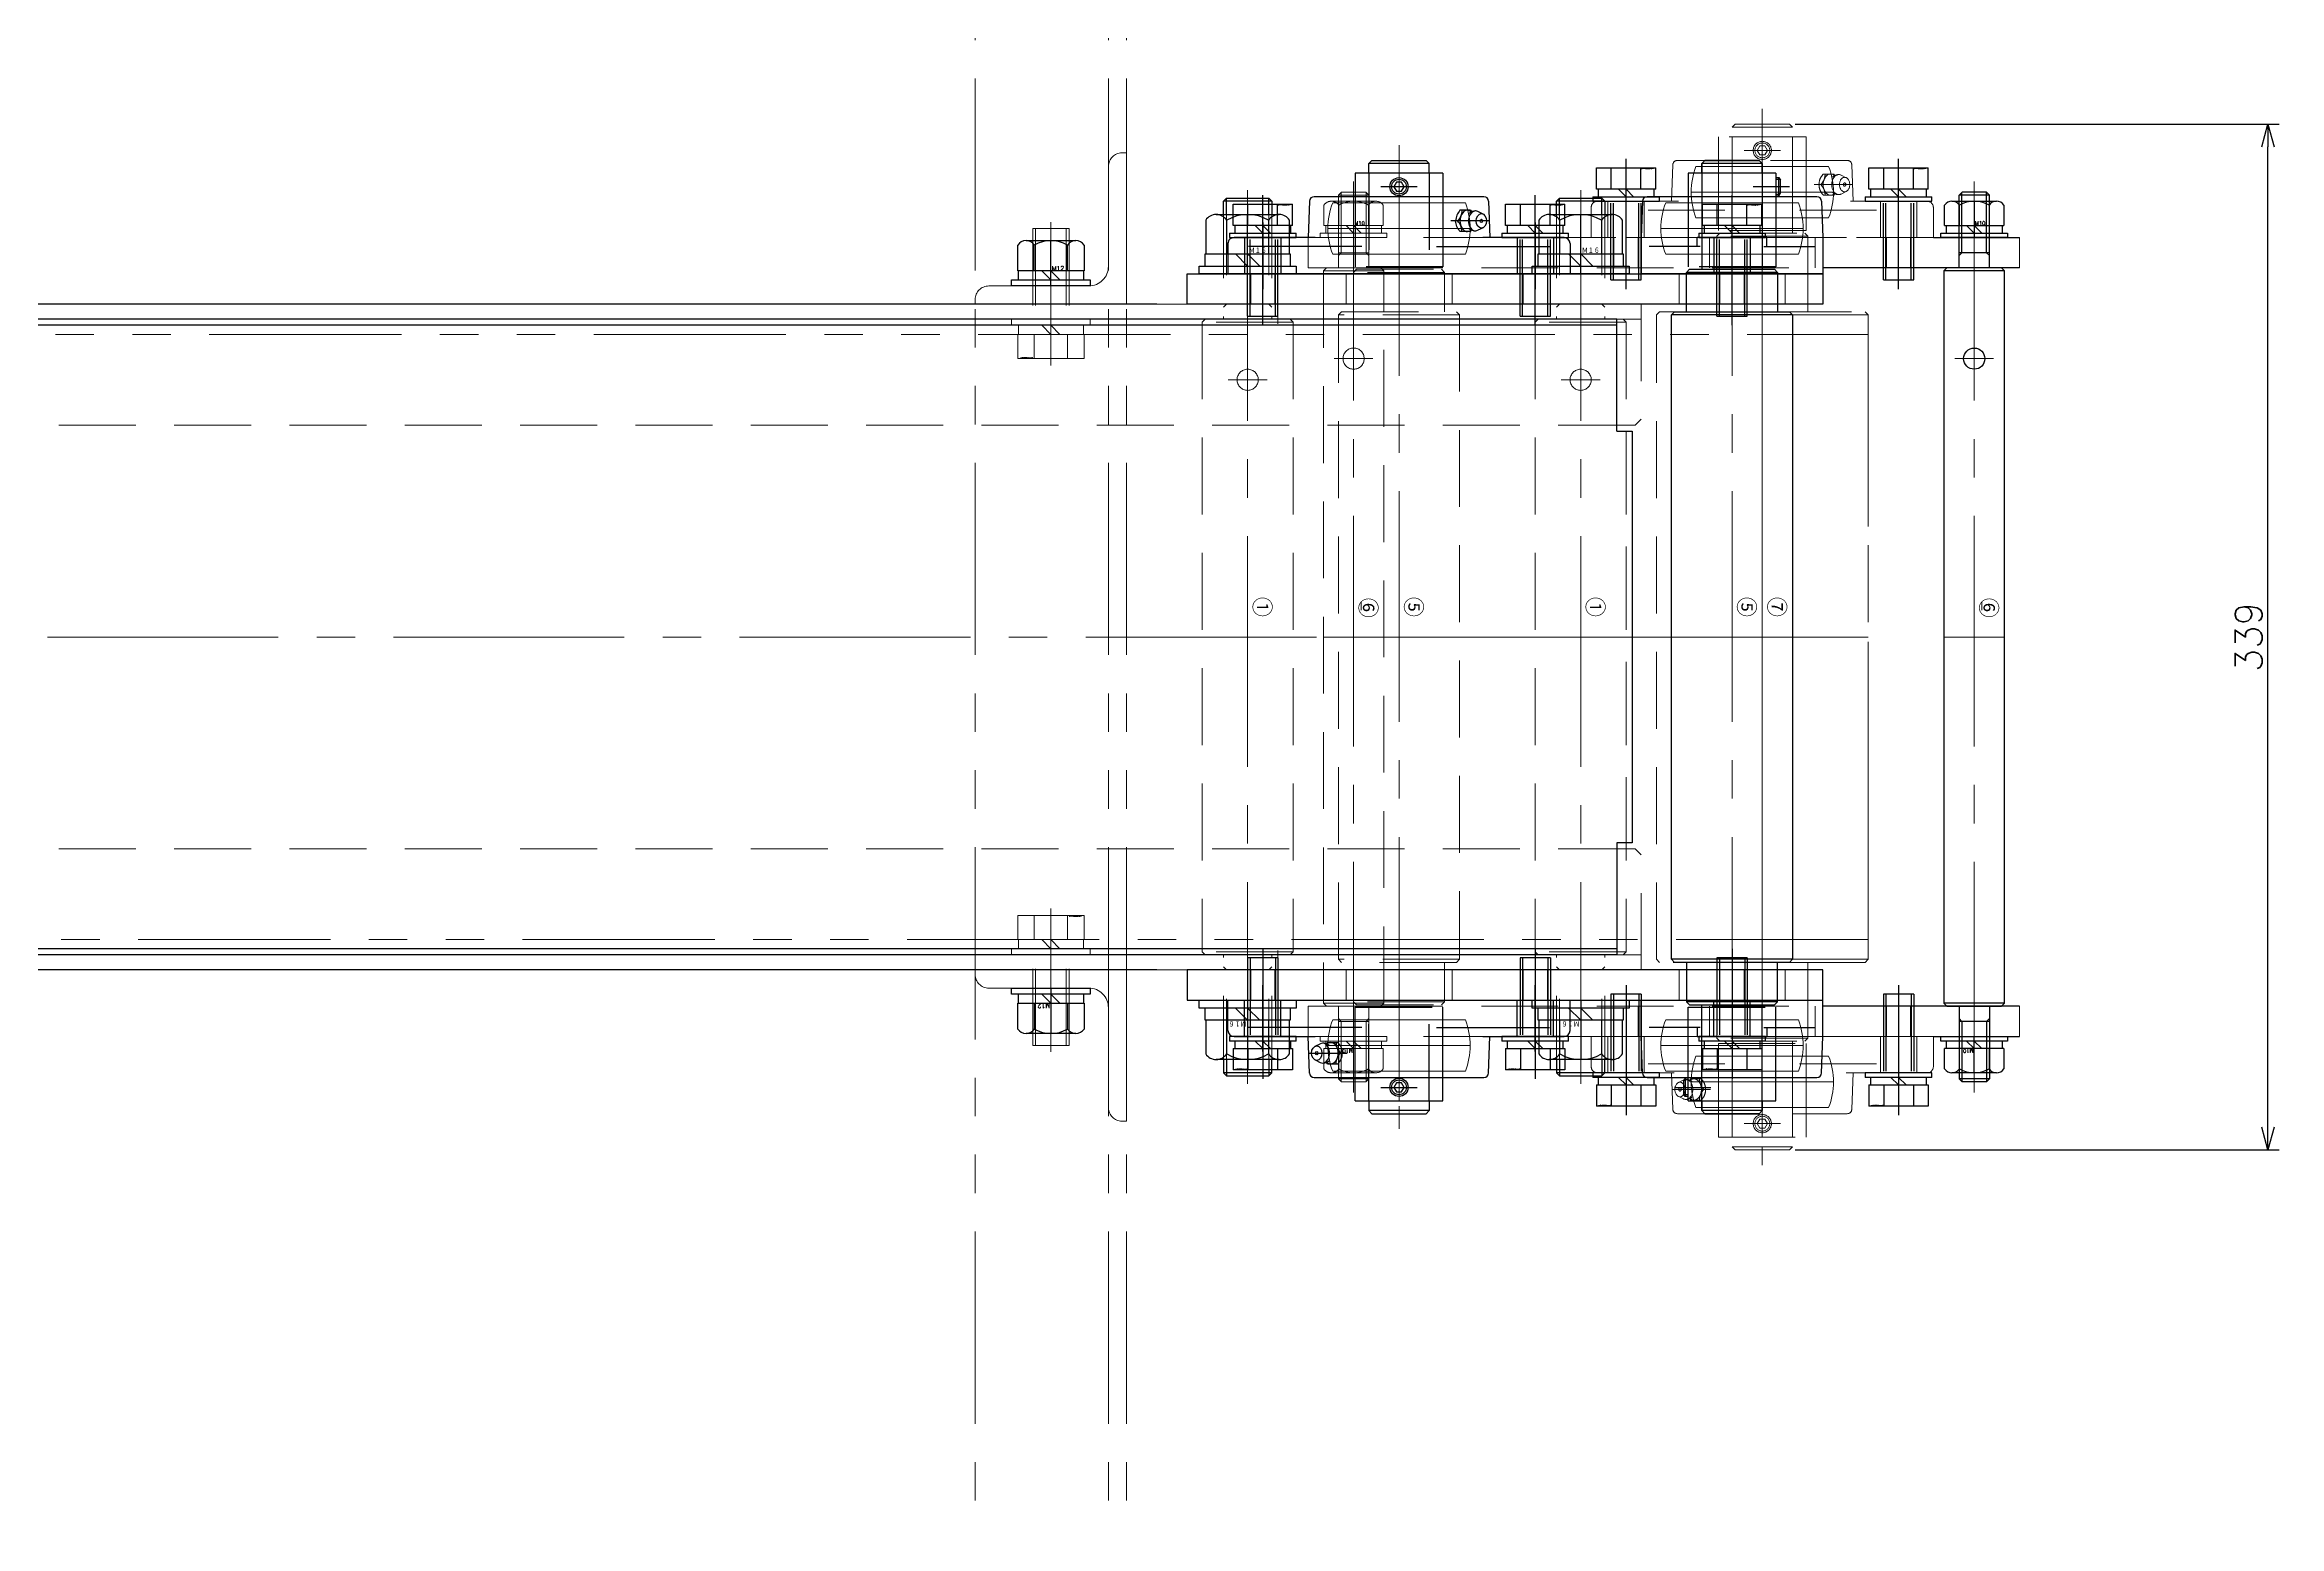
# Model space of a CAD drawing. Header units: millimetres. Extents: x -8731 to 85711, y -14522 to 31379.
# Drawn here: x 30616 to 31354, y -12812 to -12322 of the extents above; entities that cross this region are included whole.
import ezdxf

# ---------------------------------------------------------------- set-up
doc = ezdxf.new("R2010")
doc.units = ezdxf.units.MM
doc.header["$LTSCALE"] = 4
doc.header["$PDMODE"] = 99
doc.header["$PDSIZE"] = 1
for name, pattern in [('CENTER2', [28.575, 19.05, -3.175, 3.175, -3.175]), ('HIDDEN', [9.525, 6.35, -3.175]), ('PHANTOM2', [31.75, 15.875, -3.175, 3.175, -3.175, 3.175, -3.175])]:
    doc.linetypes.add(name, pattern=pattern)
for name, color, linetype, lineweight in [('01_NORMAL', 7, 'Continuous', 25), ('04_HIDDEN', 2, 'HIDDEN', 13), ('05_CENTER', 4, 'CENTER2', 13), ('06_PHANTOM', 2, 'PHANTOM2', 13), ('08_DIM', 3, 'Continuous', 13)]:
    doc.layers.add(name, color=color, linetype=linetype, lineweight=lineweight)
doc.layers.add('10_DRAFT', color=8, linetype='Continuous', lineweight=0, plot=False)
doc.styles.add('KANJI0', font='txt.shx', dxfattribs={"width": 0.9, "height": 30, "bigfont": 'bigfont'})
doc.styles.add('KSS_TXT', font='txt.shx', dxfattribs={"bigfont": 'extfont2.shx'})
doc.styles.add('KSS_TXT_L', font='txt.shx', dxfattribs={"height": 9, "bigfont": 'extfont2.shx'})
doc.dimstyles.new('KSS_DIM', dxfattribs={"dimscale": 3, "dimtxt": 3, "dimasz": 2.5, "dimexe": 1.25, "dimexo": 0.625, "dimtad": 1, "dimdsep": 46, "dimtxsty": 'KSS_TXT', "dimblk": 'OPEN30', "dimcen": 0, "dimazin": 2, "dimtfac": 0.75, "dimtmove": 0, "dimatfit": 3, "dimldrblk": 'OPEN30', "dimfxl": 1, "dimtolj": 1, "dimarcsym": 0})

# ---------------------------------------------------------------- blocks, each defined once
blk = doc.blocks.new('A$C649B1A8B_1_1')
at = {"color": 0}
blk.add_lwpolyline([(-245, 0), (2325, 0), (2325, 38), (2323, 40), (-243, 40), (-245, 38)], close=True, dxfattribs=at)
at = {"layer": '04_HIDDEN'}
blk.add_line((-245, 5), (2325, 5), dxfattribs=at)
at = {"layer": '05_CENTER'}
for p, q in [((2130, -7.53), (2130, 12.6)), ((2195, -7.53), (2195, 12.6)), ((2305, -7.53), (2305, 12.6))]:
    blk.add_line(p, q, dxfattribs=at)
blk = doc.blocks.new('M16Nza_1_1_1')
at = {"color": 0}
for p, q in [((-13.85, 17.74), (-13.85, 6.6)), ((-10.39, 19.6), (10.39, 19.6)), ((-6.92, 6.6), (-6.92, 17.74)), ((6.93, 17.74), (6.93, 6.6)), ((13.85, 6.6), (13.85, 17.74)), ((-14, 2.6), (-14, 6.6)), ((-14, 6.6), (14, 6.6)), ((-4, 6.6), (0, 2.6)), ((0, 6.6), (4, 2.6)), ((14, 6.6), (14, 2.6))]:
    blk.add_line(p, q, dxfattribs=at)
at = {"color": 0, "linetype": 'CENTER2'}
blk.add_line((0, 0), (0, 19.6), dxfattribs=at)
at = {"color": 0}
blk.add_lwpolyline([(-16, 2.6), (16, 2.6), (16, 0), (-16, 0)], close=True, dxfattribs=at)
for centre, radius, start, end in [((-10.39, 15.44), 4.16, 33.626, 146.374), ((0, 5.75), 13.85, 60, 120), ((10.39, 15.44), 4.16, 33.626, 146.374)]:
    blk.add_arc(centre, radius, start, end, dxfattribs=at)
at = {"layer": '10_DRAFT', "style": 'KANJI0', "width": 0.82}
blk.add_text('Ｍ１６', height=1.714, dxfattribs=at).set_placement((0.41, 6.78))
blk = doc.blocks.new('A$C3F466DFC_1_1')
at = {"color": 0}
for p, q in [((1, 15), (0, 14)), ((1, 15), (209, 15)), ((1, 15), (1, -15)), ((209, 15), (209, -15)), ((209, 15), (210, 14)), ((-40, 7), (-39, 8)), ((-39, 8), (0, 8)), ((-39, -8), (-39, 8)), ((-5, 8), (-5, -8)), ((-5, 7), (-4, 8)), ((0, 14), (0, -14)), ((210, 14), (210, -14)), ((249, 8), (210, 8)), ((215, 7), (214, 8)), ((215, 8), (215, -8)), ((249, -8), (249, 8)), ((250, 7), (249, 8)), ((-40, 7), (-5, 7)), ((-40, 7), (-40, -7)), ((250, 7), (215, 7)), ((250, 7), (250, -7)), ((-40, -7), (-5, -7)), ((-40, -7), (-39, -8)), ((-5, -7), (-4, -8)), ((215, -7), (214, -8)), ((250, -7), (215, -7)), ((250, -7), (249, -8)), ((-39, -8), (0, -8)), ((0, -14), (1, -15)), ((209, -15), (210, -14)), ((249, -8), (210, -8)), ((1, -15), (209, -15))]:
    blk.add_line(p, q, dxfattribs=at)
blk.add_circle((20, 0), 3.5, dxfattribs=at)
at = {"layer": '05_CENTER'}
for p, q in [((20, 6.39), (20, -6.39)), ((-42.65, 0), (252.65, 0))]:
    blk.add_line(p, q, dxfattribs=at)
at = {"layer": '10_DRAFT'}
blk.add_line((105, 15), (105, -15), dxfattribs=at)
at = {"layer": '10_DRAFT', "style": 'KSS_TXT'}
blk.add_text('①', height=6, dxfattribs=at).set_placement((91.75, 1.61))
blk = doc.blocks.new('A$C5AD023EE_1_1')
at = {"color": 0}
for p, q in [((-3, 105), (-1260, 105)), ((-3, 68), (-3, 105)), ((-3, 103), (-1260, 103)), ((2, 68), (-3, 68)), ((2, -68), (2, 68)), ((-3, -68), (-3, -105)), ((-3, -68), (2, -68)), ((-3, -103), (-1260, -103)), ((-3, -105), (-1260, -105))]:
    blk.add_line(p, q, dxfattribs=at)
at = {"layer": '04_HIDDEN'}
blk.add_line((0, -68), (0, 68), dxfattribs=at)
at = {"layer": '05_CENTER'}
blk.add_line((12, 0), (-1260.5, 0), dxfattribs=at)
blk = doc.blocks.new('M12Nza_1_1_1')
at = {"color": 0}
for p, q in [((-8.21, 15), (8.21, 15)), ((-10.95, 5), (-10.95, 13.53)), ((-5.47, 5), (-5.47, 13.53)), ((5.48, 5), (5.48, 13.53)), ((10.95, 13.53), (10.95, 5)), ((10.95, 5), (-10.95, 5)), ((-10.75, 2), (-10.75, 5)), ((0, 2), (-3, 5)), ((0, 5), (3, 2)), ((10.75, 5), (10.75, 2))]:
    blk.add_line(p, q, dxfattribs=at)
at = {"color": 0, "linetype": 'CENTER2'}
blk.add_line((0, 0), (0, 15), dxfattribs=at)
at = {"color": 0}
blk.add_lwpolyline([(-13, 2), (13, 2), (13, 0), (-13, 0)], close=True, dxfattribs=at)
for centre, radius, start, end in [((-8.21, 11.71), 3.29, 33.626, 146.374), ((0, 4.05), 10.95, 60, 120), ((8.21, 11.71), 3.29, 33.626, 146.374)]:
    blk.add_arc(centre, radius, start, end, dxfattribs=at)
at = {"layer": '10_DRAFT', "style": 'KSS_TXT'}
blk.add_text('M12', height=1.5, dxfattribs=at).set_placement((0.31, 5.09))
blk = doc.blocks.new('A$C1819430B_1_1')
at = {"color": 0, "linetype": 'CENTER2'}
blk.add_line((0, -32.11), (0, 15.28), dxfattribs=at)
at = {"color": 0}
for p, q in [((-10.97, 13), (10.97, 13)), ((-10.97, 5), (-10.97, 13)), ((-5.48, 5), (-5.48, 13)), ((5.48, 5), (5.48, 13)), ((10.97, 5), (10.97, 13)), ((-13, 2), (13, 2)), ((-13, 2), (-13, 0)), ((-13, 0), (13, 0)), ((-10.97, 5), (10.97, 5)), ((-10.75, 5), (-10.75, 2)), ((0, 2), (-3, 5)), ((0, 5), (3, 2)), ((10.75, 2), (10.75, 5)), ((13, 0), (13, 2))]:
    blk.add_line(p, q, dxfattribs=at)
at = {"color": 0, "linetype": 'HIDDEN'}
for p, q in [((-6, -30), (-6, 0)), ((-5.05, -30), (-5.05, 0)), ((5.05, -30), (5.05, 0)), ((6, -30), (6, 0)), ((-6, -30), (6, -30))]:
    blk.add_line(p, q, dxfattribs=at)
at = {"layer": '10_DRAFT', "style": 'KSS_TXT_L'}
blk.add_text('BT-M12x35L,SW,PW', height=0.3, dxfattribs=at).set_placement((6.07, 12.66))
blk = doc.blocks.new('A$C63BA6008_1_1')
at = {"color": 0}
blk.add_lwpolyline([(20, 0), (20, 10), (-190, 10), (-190, 0)], close=True, dxfattribs=at)
at = {"layer": '04_HIDDEN'}
for p, q in [((-177.5, 10), (-177.5, 0)), ((-165, 10), (-165, 0)), ((-164, 10), (-164, 0)), ((-156, 10), (-156, 0)), ((-155, 10), (-155, 0)), ((-142.5, 10), (-142.5, 0)), ((-100, 10), (-100, 0)), ((-99, 10), (-99, 0)), ((-91, 10), (-91, 0)), ((-90, 10), (-90, 0)), ((-67.5, 10), (-67.5, 0)), ((-32.5, 10), (-32.5, 0)), ((-10, 10), (-10, 0)), ((-9, 10), (-9, 0)), ((-1, 10), (-1, 0)), ((0, 10), (0, 0))]:
    blk.add_line(p, q, dxfattribs=at)
at = {"layer": '05_CENTER'}
for p, q in [((-110, -6.46), (-110, 16.35)), ((-35, -6.46), (-35, 16.35)), ((-10, -6.46), (-10, 16.35)), ((0, -6.46), (0, 16.35)), ((-160, 14.09), (-160, -4.09)), ((-95, 14.09), (-95, -4.09)), ((-5, 14.09), (-5, -4.09))]:
    blk.add_line(p, q, dxfattribs=at)
at = {"layer": '10_DRAFT'}
blk.add_line((-50, 10), (-50, 0), dxfattribs=at)
blk = doc.blocks.new('A$C46083889_1_1')
at = {"color": 0}
for p, q in [((0, 0), (-50, 0)), ((-50, -1.5), (-50, 0)), ((0, 0), (0, -50)), ((-45.5, -6), (-12.5, -6)), ((-6, -12.5), (-6, -45.5)), ((-1.5, -50), (0, -50))]:
    blk.add_line(p, q, dxfattribs=at)
for centre, radius, start, end in [((-45.5, -1.5), 4.5, 180, 270), ((-12.5, -12.5), 6.5, 0, 90), ((-1.5, -45.5), 4.5, 180, 270)]:
    blk.add_arc(centre, radius, start, end, dxfattribs=at)
blk = doc.blocks.new('A$C10292DCD_1_1')
at = {"color": 0}
for p, q in [((-121.5, 14), (-120.5, 15)), ((-120.5, 15), (-120.5, -15)), ((-120.5, 15), (-107.5, 15)), ((-106.5, 20), (-106.5, -20)), ((106.5, 20), (106.5, -20)), ((120.5, 15), (107.5, 15)), ((120.5, 15), (120.5, -15)), ((121.5, 14), (120.5, 15)), ((-156.5, 10), (-157.5, 9)), ((-157.5, 9), (-157.5, -9)), ((-156.5, 10), (-121.5, 10)), ((-156.5, 10), (-156.5, -10)), ((-121.5, -14), (-121.5, 14)), ((121.5, -14), (121.5, 14)), ((156.5, 10), (121.5, 10)), ((156.5, 10), (156.5, -10)), ((156.5, 10), (157.5, 9)), ((157.5, 9), (157.5, -9)), ((-157.5, -9), (-156.5, -10)), ((-156.5, -10), (-121.5, -10)), ((-120.5, -15), (-121.5, -14)), ((120.5, -15), (121.5, -14)), ((156.5, -10), (121.5, -10)), ((157.5, -9), (156.5, -10)), ((-107.5, -15), (-120.5, -15)), ((107.5, -15), (120.5, -15))]:
    blk.add_line(p, q, dxfattribs=at)
blk.add_lwpolyline([(-106.5, 20), (106.5, 20), (107.5, 19), (107.5, -19), (106.5, -20), (-106.5, -20), (-107.5, -19), (-107.5, 19)], close=True, dxfattribs=at)
at = {"layer": '05_CENTER'}
blk.add_line((-162.5, 0), (162.5, 0), dxfattribs=at)
at = {"layer": '10_DRAFT'}
blk.add_line((0, 20), (0, -20), dxfattribs=at)
at = {"layer": '10_DRAFT', "style": 'KSS_TXT'}
blk.add_text('⑤', height=6, dxfattribs=at).set_placement((-13.25, 1.61))
blk = doc.blocks.new('MUCAFL204Jc_1_1')
at = {"color": 0}
for p, q in [((-24.06, 29.55), (-12, 30)), ((-12, 30), (0, 30)), ((0, 30), (0, -30)), ((-25.5, 28.05), (-25.5, -28.05)), ((-9, 10.48), (-9, 27.35)), ((-31.8, 15.5), (-30.93, 16)), ((-25.8, 15.5), (-31.8, 15.5)), ((-31.8, 14.5), (-31.8, 15.5)), ((-31.25, 14.5), (-31.25, 15.82)), ((-26.67, 16), (-30.93, 16)), ((-25.8, 15.5), (-26.67, 16)), ((-26.35, 14.5), (-26.35, 15.82)), ((-25.8, 14.5), (-25.8, 15.5)), ((-33.3, 14.5), (-25.5, 14.5)), ((-33.3, 14.5), (-33.3, -14.5)), ((-12, 11.5), (-12, -11.5)), ((-9, 11.5), (-12, 11.5)), ((-33.3, -14.5), (-25.5, -14.5)), ((-9, -11.5), (-12, -11.5)), ((-9, -10.48), (-9, -27.35)), ((-24.06, -29.55), (-12, -30)), ((-12, -30), (0, -30))]:
    blk.add_line(p, q, dxfattribs=at)
at = {"color": 0, "linetype": 'CENTER2'}
blk.add_line((-28.8, 19), (-28.8, 7), dxfattribs=at)
at = {"color": 0, "linetype": 'HIDDEN'}
for p, q in [((-33.3, 10), (-2.3, 10)), ((-25.5, 14.5), (-2.3, 14.5)), ((-2.3, 14.5), (-2.3, -14.5)), ((-12, 6), (0, 6)), ((-12, -6), (0, -6)), ((-33.3, -10), (-2.3, -10)), ((-25.5, -14.5), (-2.3, -14.5))]:
    blk.add_line(p, q, dxfattribs=at)
at = {"color": 0}
for centre, start, end in [((-24, 28.05), 92.1211, 180), ((-24, -28.05), 180, 267.8789)]:
    blk.add_arc(centre, 1.5, start, end, dxfattribs=at)
at = {"layer": '10_DRAFT'}
for p, q in [((-15, 23.5), (-15, -23.5)), ((-23.5, 21.91), (-23.5, -21.91)), ((-6.5, 21.91), (-6.5, -21.91)), ((-33.3, 0), (0, 0))]:
    blk.add_line(p, q, dxfattribs=at)
for start, end in [(68.79523, 111.20477), (248.79523, 291.20477)]:
    blk.add_arc((-15, 0), 23.5, start, end, dxfattribs=at)
blk = doc.blocks.new('A$C7E374867_2_1')
at = {"color": 0}
for p, q in [((-9.81, 11), (9.81, 11)), ((-9.81, 4), (-9.81, 11)), ((-4.91, 4), (-4.91, 11)), ((4.91, 4), (4.91, 11)), ((9.81, 4), (9.81, 11)), ((-11, 1.5), (11, 1.5)), ((-11, 1.5), (-11, 0)), ((-11, 0), (11, 0)), ((9.81, 4), (-9.81, 4)), ((-9.25, 4), (-9.25, 1.5)), ((0, 1.5), (-2.5, 4)), ((0, 4), (2.5, 1.5)), ((9.25, 1.5), (9.25, 4)), ((11, 0), (11, 1.5))]:
    blk.add_line(p, q, dxfattribs=at)
at = {"color": 0, "linetype": 'CENTER2'}
blk.add_line((0, -29), (0, 14), dxfattribs=at)
at = {"color": 0, "linetype": 'HIDDEN'}
for p, q in [((-5, -26), (-5, 0)), ((-4.19, -26), (-4.19, 0)), ((4.19, -26), (4.19, 0)), ((5, -26), (5, 0)), ((-5, -26), (5, -26))]:
    blk.add_line(p, q, dxfattribs=at)
at = {"layer": '10_DRAFT', "style": 'KSS_TXT_L'}
blk.add_text('BT-M10x30L,SW,PW', height=0.3, dxfattribs=at).set_placement((5.05, 10.66))
blk = doc.blocks.new('MUCAFL204Jb_1_1')
at = {"color": 0}
for p, q in [((-56.5, -10), (-56.5, 0)), ((-56.5, 0), (56.5, 0)), ((56.5, -10), (56.5, 0)), ((-54.5, -12), (-27.71, -12)), ((-12.33, -9), (-49.73, -9)), ((-29.55, -24.06), (-30, -12)), ((-27.75, -15.24), (-26.05, -14.39)), ((-23.64, -14), (-23.99, -14.46)), ((-23.64, -14), (-20.13, -14)), ((12.33, -9), (49.73, -9)), ((27.71, -12), (54.5, -12)), ((29.55, -24.06), (30, -12)), ((-27.75, -19.76), (-26.05, -20.61)), ((-23.64, -21), (-23.99, -20.54)), ((-23.64, -21), (-20.13, -21)), ((-19.35, -17.5), (-18.7, -17.5)), ((-28.05, -25.5), (28.05, -25.5)), ((-14.5, -33.3), (-14.5, -25.5)), ((14.5, -33.3), (14.5, -25.5)), ((-14.5, -33.3), (14.5, -33.3))]:
    blk.add_line(p, q, dxfattribs=at)
at = {"color": 0, "linetype": 'CENTER2'}
for p, q in [((-45, -17), (-45, 5)), ((45, -17), (45, 5)), ((-29.52, -17.5), (-17.1, -17.5)), ((-6, -28.8), (6, -28.8))]:
    blk.add_line(p, q, dxfattribs=at)
at = {"color": 0, "linetype": 'HIDDEN'}
for p, q in [((-39, -12), (-39, 0)), ((39, -12), (39, 0)), ((-51, -12), (-51, 0)), ((-14.5, -2.3), (14.5, -2.3)), ((-14.5, -25.5), (-14.5, -2.3)), ((-10, -33.3), (-10, -2.3)), ((10, -33.3), (10, -2.3)), ((14.5, -25.5), (14.5, -2.3)), ((51, -12), (51, 0))]:
    blk.add_line(p, q, dxfattribs=at)
at = {"color": 0}
blk.add_lwpolyline([(-0.87, -27.3), (-1.73, -28.8), (-0.87, -30.3), (0.87, -30.3), (1.73, -28.8), (0.87, -27.3)], close=True, dxfattribs=at)
for radius in [3, 2.45]:
    blk.add_circle((0, -28.8), radius, dxfattribs=at)
for centre, radius, start, end in [((-54.5, -10), 2, 180, 270), ((-25.28, -17.5), 3.3, 49.25246, 90), ((54.5, -10), 2, 270, 0), ((-25.28, -17.5), 3.3, 270, 310.74754), ((-28.05, -24), 1.5, 182.1211, 270), ((28.05, -24), 1.5, 270, 357.8789)]:
    blk.add_arc(centre, radius, start, end, dxfattribs=at)
for centre, major_axis, start_param, end_param in [((-25.28, -17.5), (0, -3.3), 5.943348, 9.764615), ((-22.59, -17.5), (0, 3.5), 2.594277, 6.830501)]:
    blk.add_ellipse(centre, major_axis=major_axis, ratio=0.707107, start_param=start_param, end_param=end_param, dxfattribs=at)
for major_axis in [(0, -2.4), (0, -0.555)]:
    blk.add_ellipse((-27.19, -17.5), major_axis=major_axis, ratio=0.707107, dxfattribs=at)
for points in [[(-20.78, -14), (-20.39, -15.88), (-19.35, -17.5)], [(-20.13, -14), (-19.09, -15.62), (-18.7, -17.5)], [(-20.78, -21), (-20.39, -19.12), (-19.35, -17.5)], [(-20.13, -21), (-19.09, -19.38), (-18.7, -17.5)]]:
    blk.add_spline(points, degree=3, dxfattribs=at)
at = {"layer": '10_DRAFT'}
for p, q in [((0, -33.3), (0, 0)), ((-21.91, -6.5), (21.91, -6.5)), ((23.5, -15), (-23.5, -15)), ((-21.91, -23.5), (21.91, -23.5))]:
    blk.add_line(p, q, dxfattribs=at)
for start, end in [(158.79523, 201.20477), (338.79523, 21.20477)]:
    blk.add_arc((0, -15), 23.5, start, end, dxfattribs=at)
blk = doc.blocks.new('A$C39483F00_1_1')
at = {"color": 0}
blk.add_lwpolyline([(0, 15), (10, 15), (10, -220), (0, -220)], close=True, dxfattribs=at)
at = {"layer": '04_HIDDEN'}
for p, q in [((0, -85), (10, -85)), ((0, -86), (10, -86)), ((0, -94), (10, -94)), ((0, -95), (10, -95)), ((0, -117.5), (10, -117.5)), ((0, -152.5), (10, -152.5)), ((0, -175), (10, -175)), ((0, -176), (10, -176)), ((0, -184), (10, -184)), ((0, -185), (10, -185))]:
    blk.add_line(p, q, dxfattribs=at)
at = {"layer": '05_CENTER'}
for p, q in [((16.41, 0), (-6.41, 0)), ((-4.09, -90), (14.09, -90)), ((-4.09, -180), (14.09, -180)), ((16.41, -205), (-6.41, -205))]:
    blk.add_line(p, q, dxfattribs=at)
at = {"layer": '10_DRAFT'}
blk.add_line((0, -135), (10, -135), dxfattribs=at)
blk = doc.blocks.new('A$C29B149D8_1_1')
at = {"color": 0}
for p, q in [((-106.5, 35), (-106.5, -35)), ((106.5, 35), (106.5, -35)), ((-133.5, 14), (-132.5, 15)), ((-132.5, 15), (-132.5, -15)), ((-132.5, 15), (-107.5, 15)), ((132.5, 15), (107.5, 15)), ((132.5, 15), (132.5, -15)), ((133.5, 14), (132.5, 15)), ((-168.5, 10), (-169.5, 9)), ((-169.5, 9), (-169.5, -9)), ((-133.5, 10), (-168.5, 10)), ((-168.5, 10), (-168.5, -10)), ((-133.5, -14), (-133.5, 14)), ((133.5, -14), (133.5, 14)), ((133.5, 10), (168.5, 10)), ((168.5, 10), (168.5, -10)), ((168.5, 10), (169.5, 9)), ((169.5, 9), (169.5, -9)), ((-169.5, -9), (-168.5, -10)), ((-133.5, -10), (-168.5, -10)), ((-132.5, -15), (-133.5, -14)), ((132.5, -15), (133.5, -14)), ((133.5, -10), (168.5, -10)), ((169.5, -9), (168.5, -10)), ((-107.5, -15), (-132.5, -15)), ((107.5, -15), (132.5, -15))]:
    blk.add_line(p, q, dxfattribs=at)
blk.add_lwpolyline([(-106.5, 35), (106.5, 35), (107.5, 34), (107.5, -34), (106.5, -35), (-106.5, -35), (-107.5, -34), (-107.5, 34)], close=True, dxfattribs=at)
at = {"layer": '05_CENTER'}
blk.add_line((-174.5, 0), (174.5, 0), dxfattribs=at)
at = {"layer": '10_DRAFT'}
blk.add_line((0, 35), (0, -35), dxfattribs=at)
at = {"layer": '10_DRAFT', "style": 'KSS_TXT'}
blk.add_text('⑦', height=6, dxfattribs=at).set_placement((-13.25, 1.61))
blk = doc.blocks.new('A$C07BD23F8_1_1')
at = {"color": 0}
for p, q in [((-121, 10), (-121, -10)), ((121, 10), (121, -10)), ((-146, 5), (-147, 4)), ((-147, 4), (-147, -4)), ((-127, 4.1), (-146.9, 4.1)), ((-146, 5), (-146, -5)), ((-122, 5), (-146, 5)), ((-127, 5), (-127, -5)), ((-127, 4.1), (-126.1, 5)), ((122, 5), (145.5, 5)), ((122, 5), (146, 5)), ((127, 4.1), (126.1, 5)), ((127, 5), (127, -5)), ((127, 4.1), (146.9, 4.1)), ((146, 5), (147, 4)), ((146, 5), (146, -5)), ((147, 4), (147, -4)), ((-147, -4), (-146, -5)), ((-127, -4.1), (-146.9, -4.1)), ((-122, -5), (-146, -5)), ((-127, -4.1), (-126.1, -5)), ((122, -5), (146, -5)), ((127, -4.1), (126.1, -5)), ((127, -4.1), (146.4, -4.1)), ((127, -4.1), (146.9, -4.1)), ((147, -4), (146, -5))]:
    blk.add_line(p, q, dxfattribs=at)
blk.add_lwpolyline([(-121, -10), (121, -10), (122, -9), (122, 9), (121, 10), (-121, 10), (-122, 9), (-122, -9)], close=True, dxfattribs=at)
blk.add_circle((-92, 0), 3.5, dxfattribs=at)
at = {"layer": '05_CENTER'}
for p, q in [((150.49, 0), (-150.49, 0)), ((-92, -6.39), (-92, 6.39))]:
    blk.add_line(p, q, dxfattribs=at)
at = {"layer": '10_DRAFT'}
for p, q in [((0, 10), (0, -10)), ((-11.58, 2.53), (-8.84, 2.53))]:
    blk.add_line(p, q, dxfattribs=at)
at = {"layer": '10_DRAFT', "style": 'KSS_TXT'}
blk.add_text('⑥', height=6, dxfattribs=at).set_placement((-12.96, 1.61))
blk = doc.blocks.new('M10Nza_1_1_1')
at = {"color": 0}
for p, q in [((-9.8, 4), (-9.8, 10.69)), ((-7.35, 12), (7.35, 12)), ((-4.9, 4), (-4.9, 10.69)), ((4.9, 10.69), (4.9, 4)), ((9.8, 10.69), (9.8, 4)), ((-9.8, 4), (9.8, 4)), ((-9.2, 1.5), (-9.2, 4)), ((0, 1.5), (-2.5, 4)), ((0, 4), (2.5, 1.5)), ((9.2, 4), (9.2, 1.5))]:
    blk.add_line(p, q, dxfattribs=at)
at = {"color": 0, "linetype": 'CENTER2'}
blk.add_line((0, 12), (0, 0), dxfattribs=at)
at = {"color": 0}
blk.add_lwpolyline([(-11, 1.5), (11, 1.5), (11, 0), (-11, 0)], close=True, dxfattribs=at)
for centre, radius, start, end in [((-7.35, 9.06), 2.94, 33.626, 146.374), ((0, 2.2), 9.8, 60, 120), ((7.35, 9.06), 2.94, 33.626, 146.374)]:
    blk.add_arc(centre, radius, start, end, dxfattribs=at)
at = {"layer": '10_DRAFT', "style": 'KSS_TXT'}
blk.add_text('M10', height=1.25, dxfattribs=at).set_placement((0.26, 4.12))
blk = doc.blocks.new('A$C56F52ADD_1_1')
for name, p, rotation in [('A$C29B149D8_1_1', (-135, 0), 90), ('A$C07BD23F8_1_1', (0, 0), 90), ('A$C39483F00_1_1', (0, -122), 270), ('M10Nza_1_1_1', (0, -132), 180)]:
    blk.add_blockref(name, p, dxfattribs=dict(rotation=rotation))
at = {"color": 4, "rotation": 180}
blk.add_blockref('MUCAFL204Jb_1_1', (-135, 132), dxfattribs=at)
blk.add_blockref('M10Nza_1_1_1', (0, 132))
at = {"xscale": -1, "rotation": 270}
blk.add_blockref('A$C39483F00_1_1', (0, 122), dxfattribs=at)
at = {"color": 4}
blk.add_blockref('MUCAFL204Jb_1_1', (-135, -132), dxfattribs=at)
at = {"layer": '01_NORMAL'}
for name, p in [('A$C7E374867_2_1', (-180, 144)), ('A$C7E374867_2_1', (-90, 144)), ('M10Nza_1_1_1', (-205, 132))]:
    blk.add_blockref(name, p, dxfattribs=at)
for name, p, rotation in [('A$C07BD23F8_1_1', (-205, 0), 90), ('A$C7E374867_2_1', (-180, -144), 180), ('A$C7E374867_2_1', (-90, -144), 180), ('M10Nza_1_1_1', (-205, -132), 180)]:
    blk.add_blockref(name, p, dxfattribs=dict(at, rotation=rotation))
blk = doc.blocks.new('A$C191155EC_1_1')
at = {"layer": '06_PHANTOM', "color": 6}
blk.add_lwpolyline([(-2680, 100), (27, 100), (27, -100), (-2680, -100)], close=True, dxfattribs=at)
at = {"layer": '10_DRAFT'}
blk.add_line((-2645, -100), (-2645, 100), dxfattribs=at)
blk = doc.blocks.new('_Open30')
at = {"color": 0, "linetype": 'ByBlock', "lineweight": -2}
for p, q in [((-1, 0.268), (0, 0)), ((0, 0), (-1, -0.268)), ((0, 0), (-1, 0))]:
    blk.add_line(p, q, dxfattribs=at)
blk = doc.blocks.new('*D3584')
at = {"layer": '08_DIM', "color": 0, "lineweight": -2, "transparency": 16777216}
for p, q in [((31194.32, -12348.35), (31354.22, -12348.35)), ((31350.47, -12679.85), (31350.47, -12355.85)), ((31194.32, -12687.35), (31354.22, -12687.35))]:
    blk.add_line(p, q, dxfattribs=at)
at = {"layer": 'Defpoints', "color": 0, "transparency": 16777216}
for p in [(31192.44, -12348.35), (31350.47, -12348.35), (31192.44, -12687.35)]:
    blk.add_point(p, dxfattribs=at)
at = {"layer": '08_DIM', "color": 0, "lineweight": -2, "transparency": 16777216, "xscale": 7.5, "yscale": 7.5, "zscale": 7.5}
for p, rotation in [((31350.47, -12348.35), 90), ((31350.47, -12687.35), 270)]:
    blk.add_blockref('_Open30', p, dxfattribs=dict(at, rotation=rotation))
at = {"layer": '08_DIM', "color": 0, "transparency": 16777216, "insert": (31344.09, -12517.85), "char_height": 9, "attachment_point": 5, "rotation": 90, "style": 'KSS_TXT'}
blk.add_mtext('\\A1;339', dxfattribs=at)

msp = doc.modelspace()

# ---------------------------------------------------------------- linework, layer by layer
for p, q in [((31053.44255, -12361.35315), (31054.44255, -12360.35315)), ((31073.44255, -12361.35315), (31053.44255, -12361.35315)), ((31053.44255, -12364.55315), (31053.44255, -12361.35315)), ((31054.44255, -12360.35315), (31072.44255, -12360.35315)), ((31072.44255, -12360.35315), (31073.44255, -12361.35315)), ((31073.44255, -12364.55315), (31073.44255, -12361.35315)), ((31163.44255, -12361.35315), (31164.44255, -12360.35315)), ((31183.44255, -12361.35315), (31163.44255, -12361.35315)), ((31163.44255, -12364.55315), (31163.44255, -12361.35315)), ((31164.44255, -12360.35315), (31182.44255, -12360.35315)), ((31182.44255, -12360.35315), (31183.44255, -12361.35315)), ((31183.44255, -12364.55315), (31183.44255, -12361.35315)), ((31005.44255, -12373.85315), (31006.44255, -12372.85315)), ((31005.44255, -12378.25315), (31005.44255, -12373.85315)), ((31021.44255, -12373.85315), (31005.44255, -12373.85315)), ((31006.44255, -12372.85315), (31020.44255, -12372.85315)), ((31006.44255, -12378.25315), (31006.44255, -12372.85315)), ((31020.44255, -12372.85315), (31021.44255, -12373.85315)), ((31020.44255, -12378.25315), (31020.44255, -12372.85315)), ((31021.44255, -12373.85315), (31021.44255, -12378.25315)), ((31115.44255, -12373.85315), (31116.44255, -12372.85315)), ((31131.44255, -12373.85315), (31115.44255, -12373.85315)), ((31115.44255, -12378.25315), (31115.44255, -12373.85315)), ((31116.44255, -12372.85315), (31130.44255, -12372.85315)), ((31116.44255, -12378.25315), (31116.44255, -12372.85315)), ((31130.44255, -12372.85315), (31131.44255, -12373.85315)), ((31130.44255, -12378.25315), (31130.44255, -12372.85315)), ((31131.44255, -12373.85315), (31131.44255, -12378.25315)), ((31239.94255, -12385.85315), (31268.44255, -12385.85315)), ((31268.44255, -12395.85315), (31203.44255, -12395.85315)), ((30983.44255, -12407.85315), (28868.44255, -12407.85315)), ((30983.44255, -12627.85315), (28868.44255, -12627.85315)), ((31268.44255, -12639.85315), (31203.44255, -12639.85315)), ((31239.94255, -12649.85315), (31268.44255, -12649.85315)), ((31005.44255, -12657.45315), (31005.44255, -12661.85315)), ((31006.44255, -12657.45315), (31006.44255, -12662.85315)), ((31020.44255, -12657.45315), (31020.44255, -12662.85315)), ((31021.44255, -12661.85315), (31021.44255, -12657.45315)), ((31115.44255, -12657.45315), (31115.44255, -12661.85315)), ((31116.44255, -12657.45315), (31116.44255, -12662.85315)), ((31130.44255, -12657.45315), (31130.44255, -12662.85315)), ((31131.44255, -12661.85315), (31131.44255, -12657.45315)), ((31005.44255, -12661.85315), (31006.44255, -12662.85315)), ((31021.44255, -12661.85315), (31005.44255, -12661.85315)), ((31006.44255, -12662.85315), (31020.44255, -12662.85315)), ((31020.44255, -12662.85315), (31021.44255, -12661.85315)), ((31115.44255, -12661.85315), (31116.44255, -12662.85315)), ((31131.44255, -12661.85315), (31115.44255, -12661.85315)), ((31116.44255, -12662.85315), (31130.44255, -12662.85315)), ((31130.44255, -12662.85315), (31131.44255, -12661.85315)), ((31053.44255, -12671.15315), (31053.44255, -12674.35315)), ((31073.44255, -12671.15315), (31073.44255, -12674.35315)), ((31163.44255, -12671.15315), (31163.44255, -12674.35315)), ((31183.44255, -12671.15315), (31183.44255, -12674.35315)), ((31073.44255, -12674.35315), (31053.44255, -12674.35315)), ((31053.44255, -12674.35315), (31054.44255, -12675.35315)), ((31054.44255, -12675.35315), (31072.44255, -12675.35315)), ((31072.44255, -12675.35315), (31073.44255, -12674.35315)), ((31183.44255, -12674.35315), (31163.44255, -12674.35315)), ((31163.44255, -12674.35315), (31164.44255, -12675.35315)), ((31164.44255, -12675.35315), (31182.44255, -12675.35315)), ((31182.44255, -12675.35315), (31183.44255, -12674.35315))]:
    msp.add_line(p, q)
at = {"layer": '06_PHANTOM'}
for p, q in [((30923.44255, -11698.28864), (30923.44255, -13319.72902)), ((30967.44255, -11698.28864), (30967.44255, -13319.72902)), ((30973.44255, -11698.28864), (30973.44255, -13319.72902))]:
    msp.add_line(p, q, dxfattribs=at)

# ---------------------------------------------------------------- block references
for name, p, rotation in [('A$C10292DCD_1_1', (31173.44255, -12517.85315), 270), ('A$C191155EC_1_1', (28538.44255, -12517.85315), 180), ('A$C63BA6008_1_1', (31013.44255, -12627.85315), 180), ('A$C7E374867_2_1', (31018.44255, -12649.85315), 180), ('A$C7E374867_2_1', (31108.44255, -12649.85315), 180), ('A$C7E374867_2_1', (31173.44253, -12649.85315), 180), ('M12Nza_1_1_1', (30948.44255, -12633.85315), 180), ('M16Nza_1_1_1', (31013.44255, -12637.85315), 180), ('M16Nza_1_1_1', (31123.44255, -12637.85315), 180)]:
    msp.add_blockref(name, p, dxfattribs=dict(rotation=rotation))
at = {"color": 4}
for name, p, rotation in [('MUCAFL204Jb_1_1', (31063.44255, -12397.85315), 180), ('MUCAFL204Jc_1_1', (31173.44255, -12397.85315), 270), ('MUCAFL204Jc_1_1', (31173.44255, -12637.85315), 89.99999999999999)]:
    msp.add_blockref(name, p, dxfattribs=dict(at, rotation=rotation))
for name, p in [('M16Nza_1_1_1', (31013.44255, -12397.85315)), ('A$C7E374867_2_1', (31018.44255, -12385.85315)), ('A$C7E374867_2_1', (31108.44255, -12385.85315)), ('M16Nza_1_1_1', (31123.44255, -12397.85315)), ('A$C7E374867_2_1', (31173.44256, -12385.85315)), ('M12Nza_1_1_1', (30948.44255, -12401.85315))]:
    msp.add_blockref(name, p)
at = {"xscale": -1}
msp.add_blockref('A$C63BA6008_1_1', (31013.44255, -12407.85315), dxfattribs=at)
at = {"xscale": -1, "rotation": 180}
msp.add_blockref('A$C5AD023EE_1_1', (31138.44255, -12517.85315), dxfattribs=at)
at = {"color": 4}
msp.add_blockref('MUCAFL204Jb_1_1', (31063.44255, -12637.85315), dxfattribs=at)
at = {"layer": '04_HIDDEN'}
for name, p, rotation in [('A$C56F52ADD_1_1', (31048.44255, -12517.85315), 180), ('A$C10292DCD_1_1', (31063.44255, -12517.85315), 270), ('A$C3F466DFC_1_1', (31013.44255, -12412.85315), 270), ('A$C3F466DFC_1_1', (31123.44255, -12412.85315), 270), ('A$C1819430B_1_1', (30948.44255, -12412.85315), 180)]:
    msp.add_blockref(name, p, dxfattribs=dict(at, rotation=rotation))
at = {"layer": '04_HIDDEN', "xscale": -1, "rotation": 180}
msp.add_blockref('A$C649B1A8B_1_1', (28818.44255, -12407.85315), dxfattribs=at)
at = {"layer": '04_HIDDEN'}
for name, p in [('A$C649B1A8B_1_1', (28818.44255, -12627.85315)), ('A$C1819430B_1_1', (30948.44255, -12622.85315))]:
    msp.add_blockref(name, p, dxfattribs=at)
at = {"layer": '06_PHANTOM', "xscale": -1, "rotation": 180}
msp.add_blockref('A$C46083889_1_1', (30973.44255, -12407.85315), dxfattribs=at)
at = {"layer": '06_PHANTOM'}
msp.add_blockref('A$C46083889_1_1', (30973.44255, -12627.85315), dxfattribs=at)

# ---------------------------------------------------------------- dimensions: what is measured, and where the dimension line sits
at = {"layer": '08_DIM'}
dim = msp.add_linear_dim(base=(31350.46588, -12348.35315), p1=(31192.44255, -12687.35315), p2=(31192.44255, -12348.35315), angle=270, dimstyle='KSS_DIM', override={"dimscale": 3}, dxfattribs=at)
dim.commit()
dim.dimension.update_dxf_attribs({"geometry": '*D3584', "text_midpoint": (31344.09088, -12517.85315)})

doc.saveas('drawing.dxf')
